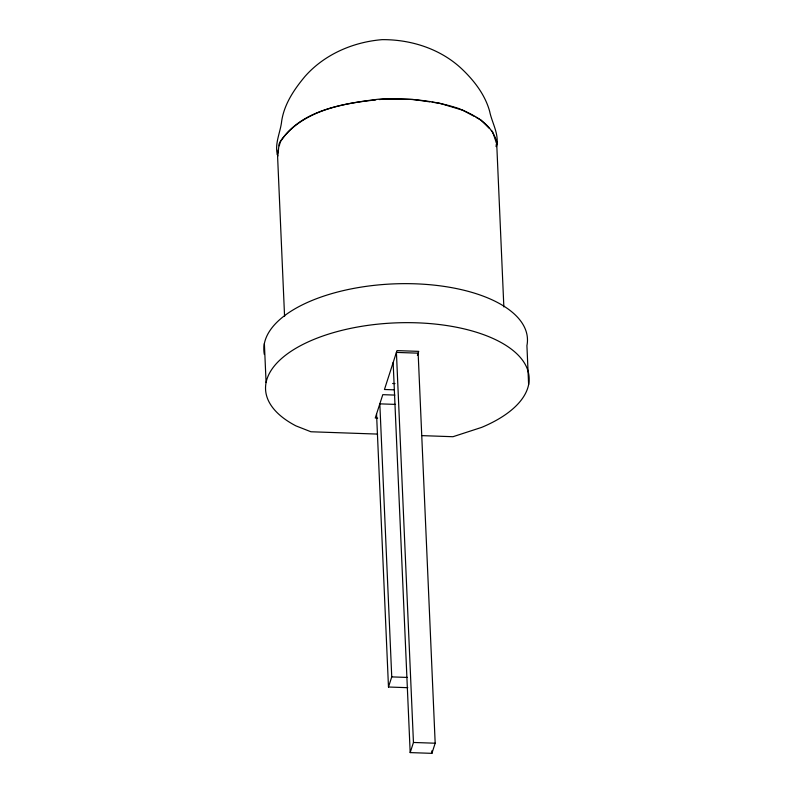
<?xml version="1.0" encoding="UTF-8"?>
<svg xmlns="http://www.w3.org/2000/svg" width="793" height="793" viewBox="0 0 793 793"><rect width="100%" height="100%" fill="white"/><g stroke="black" fill="none" stroke-linecap="round" stroke-linejoin="round"><path stroke-width="1.19" d="M496.458 146.646C499.56 134.443 491.977 123.034 489.668 111.397C485.147 94.902 474.273 80.787 462.051 69.14C440.779 48.928 411.061 39.402 382.097 39.65C353.143 42.029 324.486 54.34 305.047 76.366C294.253 89.262 284.241 104.052 281.693 120.972C280.504 132.55 274.031 144.237 277.768 155.934M496.091 146.477L496.339 144.197M496.458 143.057L496.626 141.531C491.571 123.738 474.155 114.856 458.275 108.363C432.492 99.908 405.233 97.797 378.251 99.224C342.854 103.675 298.693 110.197 279.067 143.989L277.629 157.242L284.578 316.476M277.312 154.595L278.462 149.55M279.324 145.783L280.335 141.352C301.479 111.218 341.307 103.417 375.733 99.948M417.415 355.423L418.724 351.368L396.996 350.615L384.456 389.492L394.111 389.829M407.79 687.69L388.481 687.016L391.742 676.895L379.827 403.855L395.519 404.4M410.179 752.597L413.45 742.466L396.421 352.409L418.149 353.172L435.179 743.219L431.907 753.35L410.179 752.597L393.15 362.54M379.351 99.561L384.357 99.026L412.875 99.432L429.816 101.861M392.634 383.505L394.993 383.544M394.855 395.092L382.791 394.666L375.248 418.03L377.666 418.109M377.617 434.088L310.925 431.759L295.977 425.9A131.925 60.714 -2.5 0 1 313.086 339.751A131.925 60.714 -2.5 0 1 498.728 341.248A131.925 60.714 -2.5 0 1 481.619 427.397L452.962 436.715L422.084 435.635M391.742 676.895L407.433 677.44M413.45 742.466L435.179 743.219M432.175 102.198L439.639 103.259L462.825 110.247L473.936 116.194M476.117 117.364L480.855 119.902L489.033 128.109M491.382 130.468L492.493 131.579L496.953 144.485M528.624 384.635L526.919 345.629A131.925 60.714 -2.5 0 0 395.796 283.805A131.925 60.714 -2.5 0 0 264.347 354.521M496.626 141.531L503.852 306.931M431.798 750.882L431.907 753.35M376.556 413.976L388.481 687.016M264.376 343.508L266.081 382.513"/></g></svg>
